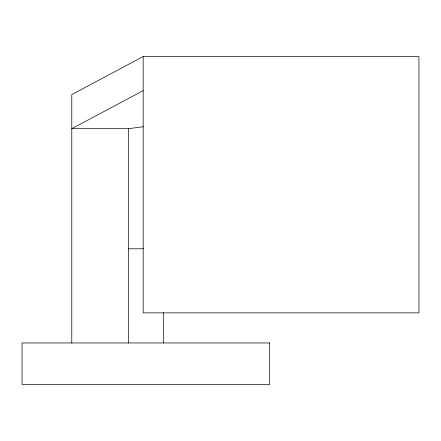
<?xml version="1.0" encoding="UTF-8"?>
<svg xmlns="http://www.w3.org/2000/svg" width="441" height="441" viewBox="0 0 441 441"><rect width="100%" height="100%" fill="white"/><g stroke="black" fill="none" stroke-linecap="round" stroke-linejoin="round"><path stroke-width="0.66" d="M143.182 56.542L143.182 312.867L418.95 312.867L418.95 56.542L143.182 56.542L71.784 94.606L71.784 342.966M143.182 90.626L71.784 128.689L128.403 128.689L143.408 126.721M128.292 248.79L143.402 248.79M163.319 312.719L163.319 342.966M128.403 128.314L128.403 342.966M269.699 342.966L22.05 342.966L22.05 384.458L269.699 384.458L269.699 342.966"/></g></svg>
